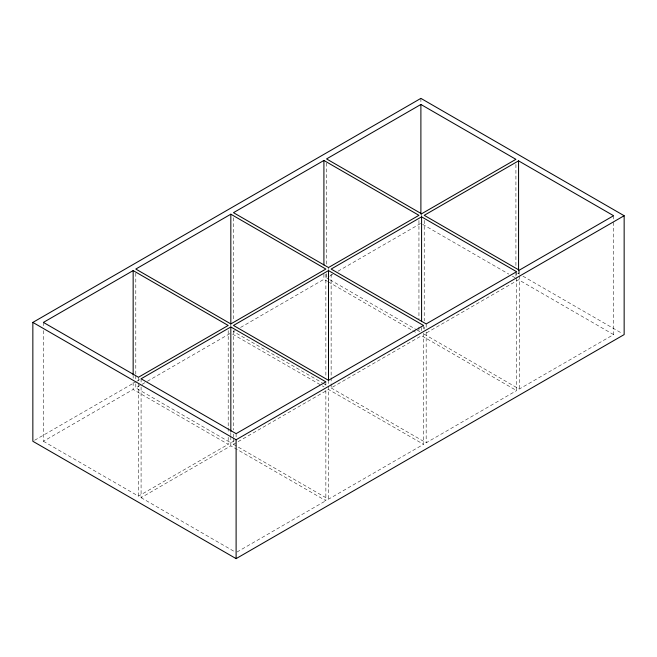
<?xml version="1.0" encoding="UTF-8"?>
<svg xmlns="http://www.w3.org/2000/svg" width="657" height="657" viewBox="0 0 657 657"><rect width="100%" height="100%" fill="white"/><g stroke="black" fill="none" stroke-linecap="round" stroke-linejoin="round"><path stroke-width="0.49" stroke-dasharray="3.29 2.46" d="M34.624 440.256L135.851 381.807M136.738 381.298L140.294 379.245M43.411 330.602L43.411 441.282L133.157 389.461L228.193 444.329L228.193 437.151M135.802 383.836L135.802 387.942L141.132 384.862M142.019 384.345L146.454 381.783M147.349 381.274L230.829 333.074M235.247 330.528L233.473 331.547L322.283 382.826M240.561 327.457L323.909 279.332L327.465 281.385M326.554 273.706L326.554 277.804L329.198 276.285M330.077 275.776L332.721 274.248M338.018 271.193L420.891 223.339M43.411 441.282L138.438 496.142L228.193 444.329M234.385 440.748L230.829 442.802L135.802 387.942M141.083 386.989L141.083 497.669L230.829 445.848L325.864 500.716L325.864 387.991M233.473 438.178L233.473 444.329L328.5 389.461L423.527 444.329L423.527 331.596M331.136 383.836L331.136 387.942L421.58 335.719L516.616 390.587L516.616 276.835M236.996 552.02L325.864 500.716M233.473 444.329L328.5 499.197L423.527 444.329M331.136 387.942L426.171 442.802L516.616 390.587M613.589 334.594L518.562 279.734L424.225 334.199L519.252 389.059L613.589 334.594L613.589 220.842M517.642 273.107L519.416 274.125M522.964 276.178L622.376 333.575M422.665 224.365L508.814 274.109M512.37 276.154L515.031 277.697M326.554 277.804L329.214 279.348M330.101 279.857L416.251 329.6M417.146 330.11L421.58 332.672M328.352 281.894L411.84 330.093M412.727 330.611L417.17 333.173M323.17 383.335L326.726 385.388M232.603 334.101L321.421 385.372M322.308 385.889L324.082 386.916M141.083 497.669L235.222 552.02M613.589 215.718L613.589 219.816M519.252 270.183L519.252 389.059M518.562 270.512L518.562 274.61M516.616 271.711L516.616 275.809M515.917 164.455L515.917 266.931M515.917 273.082L515.917 276.162M426.171 323.926L426.171 328.024M426.171 332.122L426.171 442.802M424.225 220.448L424.225 320.879M424.225 327.022L424.225 329.075M423.527 325.453L423.527 330.578M421.58 213.796L421.58 215.849M421.58 327.523L421.58 330.627M420.891 98.369L420.891 103.494M418.944 220.448L418.944 318.826M418.944 327.022L418.944 332.146M331.136 274.183L331.136 376.666M331.136 377.693L331.136 382.817M328.5 267.539L328.5 269.584M328.5 380.313L328.5 499.197M326.554 163.035L326.554 264.484M325.864 274.183L325.864 376.666M325.864 381.84L325.864 386.965M323.909 274.207L323.909 279.332M236.109 433.661L236.109 438.786M233.473 217.796L233.473 320.279M233.473 330.578L233.473 429.982M233.473 434.08L233.473 437.151M230.829 323.926L230.829 325.979M230.829 432.528L230.829 435.632M230.829 436.626L230.829 445.848M228.193 330.578L228.193 426.902M228.193 427.929L228.193 433.053M141.083 378.793L141.083 382.891M138.438 377.266L138.438 382.39M138.438 383.417L138.438 496.142M135.802 273.164L135.802 374.613M135.802 375.64L135.802 379.738M133.157 376.141L133.157 378.186M133.157 382.292L133.157 389.461M43.411 322.406L43.411 326.504"/><path stroke-width="0.99" d="M32.85 322.406L420.891 98.369L624.15 215.718L624.15 334.594L236.109 558.631L32.85 441.282L32.85 322.406L236.109 439.755L624.15 215.718M133.157 270.585L43.411 322.406L138.438 377.266L228.193 325.453L133.157 270.585L133.157 375.114M230.829 214.198L135.802 269.058L230.829 323.926L325.864 269.058L230.829 214.198L230.829 323.852M323.909 160.456L233.473 212.671L328.5 267.539L418.944 215.324L323.909 160.456L323.909 264.985M420.891 104.463L326.554 158.928L421.58 213.796L515.917 159.331L420.891 104.463L420.891 214.116M230.829 326.972L141.083 378.793L236.109 433.661L325.864 381.84L230.829 326.972L230.829 431.501M328.5 270.585L233.473 325.453L328.5 380.313L423.527 325.453L328.5 270.585L328.5 380.239M421.58 216.843L331.136 269.058L426.171 323.926L516.616 271.711L421.58 216.843L421.58 321.372M518.562 160.858L424.225 215.324L519.252 270.183L613.589 215.718L518.562 160.858L518.562 270.512M236.109 439.755L236.109 558.631"/></g></svg>
